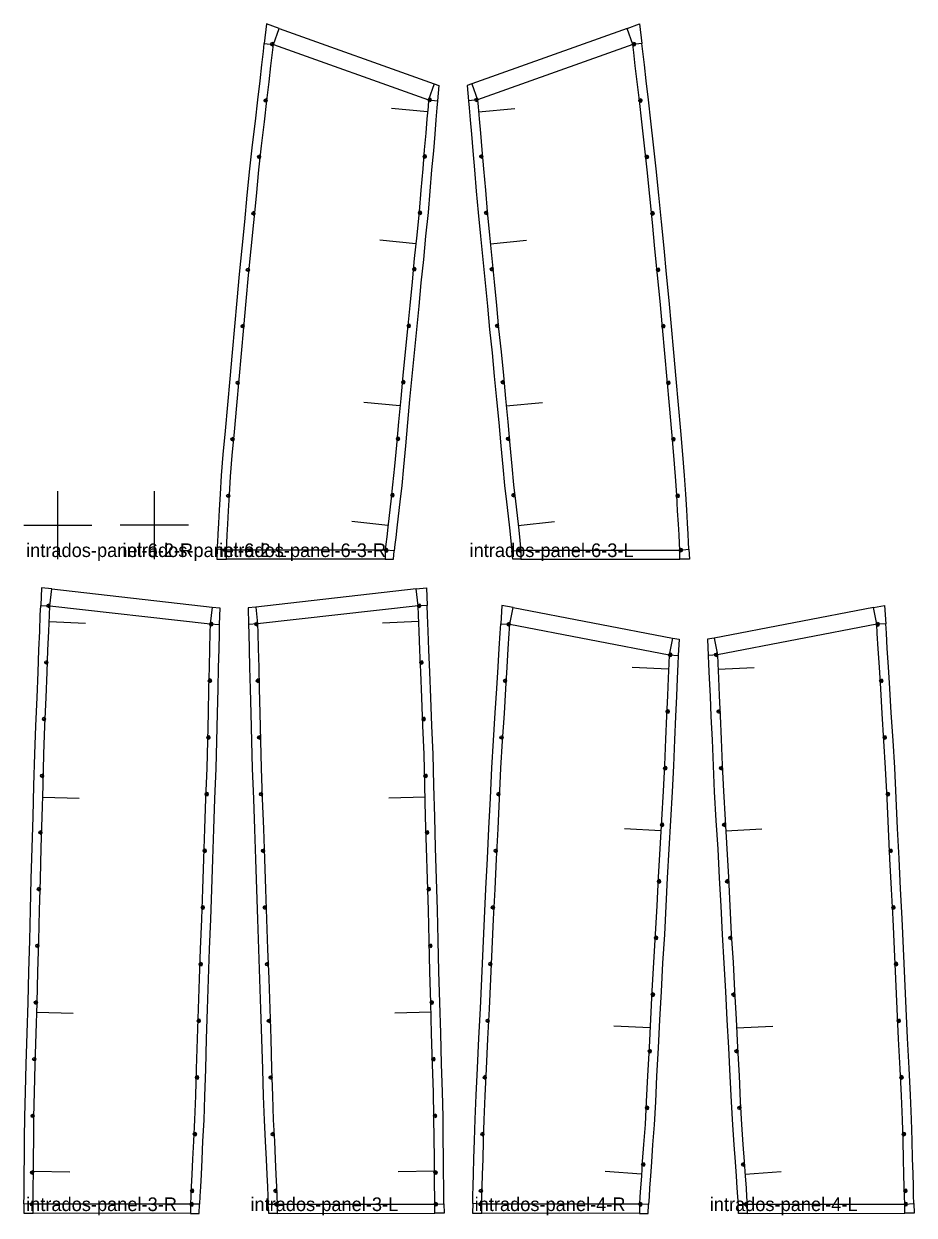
# Model space of a CAD drawing. Header units: millimetres. Extents: x 0 to 1469, y 0 to 3646.
# Drawn here: x 0 to 784, y 2596 to 3646 of the extents above; entities that cross this region are included whole.
import ezdxf

# ---------------------------------------------------------------- set-up
doc = ezdxf.new("R2010")
doc.units = ezdxf.units.MM
for name, color, linetype in [('CUT', 1, 'CONTINUOUS'), ('MARK', 5, 'CONTINUOUS'), ('SEAM', 3, 'CONTINUOUS'), ('TEXT', 7, 'CONTINUOUS')]:
    doc.layers.add(name, color=color, linetype=linetype)

msp = doc.modelspace()

# ---------------------------------------------------------------- linework, layer by layer
at = {"layer": 'CUT', "color": 1}
for points in [[(224.89, 3642.2), (213.87, 3646.2), (211.87, 3628.8)], [(531.51, 3642.2), (542.53, 3646.2), (544.53, 3628.8)], [(170.472, 3182.912), (170.807, 3189.08), (171.2, 3196.34), (171.717, 3205.87), (172.425, 3217.65), (173.263, 3231.68), (174.231, 3247.97), (175.706, 3266.5), (177.586, 3287.3), (179.664, 3310.3), (181.73, 3333.3), (183.79, 3356.3), (185.83, 3379.3), (187.87, 3402.4), (190.11, 3425.4), (192.37, 3448.5), (194.64, 3471.7), (196.9, 3495), (199.16, 3518.3), (201.54, 3539.4), (203.99, 3560.5), (206.16, 3579.3), (208.07, 3595.8), (209.7, 3610), (211.06, 3621.7), (211.87, 3628.8), (219.84, 3628.1), (224.89, 3642.2), (361.6, 3593.4), (356.6, 3579.2), (364.5, 3578.3), (364, 3572), (363.1, 3561.5), (362, 3548.9), (360.8, 3534.2), (359.3, 3517.5), (357.8, 3498.6), (356.2, 3479.9), (354, 3459.1), (352, 3438.4), (349.9, 3417.8), (348, 3397.2), (346, 3376.6), (343.9, 3356.1), (341.9, 3335.6), (339.9, 3315.1), (338, 3294.6), (336.2, 3274.05), (334.5, 3255.54), (332.9, 3239.07), (331.2, 3224.65), (329.8, 3212.25), (328.6, 3201.86), (327.7, 3193.48), (327, 3187.14), (326.4, 3181.713), (318.4, 3182.105), (318.4, 3174.105), (178.433, 3174.206), (178.438, 3182.206), (170.472, 3182.912), (170, 3174.212), (178.433, 3174.206)], [(585.928, 3182.912), (585.593, 3189.08), (585.2, 3196.34), (584.683, 3205.87), (583.975, 3217.65), (583.137, 3231.68), (582.169, 3247.97), (580.694, 3266.5), (578.814, 3287.3), (576.736, 3310.3), (574.67, 3333.3), (572.61, 3356.3), (570.57, 3379.3), (568.53, 3402.4), (566.29, 3425.4), (564.03, 3448.5), (561.76, 3471.7), (559.5, 3495), (557.24, 3518.3), (554.86, 3539.4), (552.41, 3560.5), (550.24, 3579.3), (548.33, 3595.8), (546.7, 3610), (545.34, 3621.7), (544.53, 3628.8), (536.56, 3628.1), (531.51, 3642.2), (394.8, 3593.4), (399.8, 3579.2), (391.9, 3578.3), (392.4, 3572), (393.3, 3561.5), (394.4, 3548.9), (395.6, 3534.2), (397.1, 3517.5), (398.6, 3498.6), (400.2, 3479.9), (402.4, 3459.1), (404.4, 3438.4), (406.5, 3417.8), (408.4, 3397.2), (410.4, 3376.6), (412.5, 3356.1), (414.5, 3335.6), (416.5, 3315.1), (418.4, 3294.6), (420.2, 3274.05), (421.9, 3255.54), (423.5, 3239.07), (425.2, 3224.65), (426.6, 3212.25), (427.8, 3201.86), (428.7, 3193.48), (429.4, 3187.14), (430, 3181.713), (438, 3182.105), (438, 3174.105), (577.967, 3174.206), (577.962, 3182.206), (585.928, 3182.912), (586.4, 3174.212), (577.967, 3174.206)], [(361.6, 3593.4), (365.7, 3591.9), (364.5, 3578.3)], [(394.8, 3593.4), (390.7, 3591.9), (391.9, 3578.3)], [(211.62, 3578.6), (214.62, 3578.6), (214.18, 3579.6), (213.12, 3580.1), (213.12, 3577.1), (212.06, 3577.5), (211.62, 3578.6), (212.06, 3579.6), (213.12, 3580.1)], [(213.12, 3577.1), (214.18, 3577.5), (214.62, 3578.6)], [(544.78, 3578.6), (541.78, 3578.6), (542.22, 3579.6), (543.28, 3580.1), (543.28, 3577.1), (544.34, 3577.5), (544.78, 3578.6), (544.34, 3579.6), (543.28, 3580.1)], [(543.28, 3577.1), (542.22, 3577.5), (541.78, 3578.6)], [(205.89, 3528.9), (208.89, 3528.9), (208.45, 3529.9), (207.39, 3530.4), (207.39, 3527.4), (206.33, 3527.8), (205.89, 3528.9), (206.33, 3529.9), (207.39, 3530.4)], [(351.8, 3529.3), (354.8, 3529.3), (354.4, 3530.4), (353.3, 3530.8), (353.3, 3527.8), (352.3, 3528.3), (351.8, 3529.3), (352.3, 3530.4), (353.3, 3530.8)], [(353.3, 3527.8), (354.4, 3528.3), (354.8, 3529.3)], [(404.6, 3529.3), (401.6, 3529.3), (402, 3530.4), (403.1, 3530.8), (403.1, 3527.8), (404.1, 3528.3), (404.6, 3529.3), (404.1, 3530.4), (403.1, 3530.8)], [(403.1, 3527.8), (402, 3528.3), (401.6, 3529.3)], [(550.51, 3528.9), (547.51, 3528.9), (547.95, 3529.9), (549.01, 3530.4), (549.01, 3527.4), (550.07, 3527.8), (550.51, 3528.9), (550.07, 3529.9), (549.01, 3530.4)], [(207.39, 3527.4), (208.45, 3527.8), (208.89, 3528.9)], [(549.01, 3527.4), (547.95, 3527.8), (547.51, 3528.9)], [(200.89, 3479.1), (203.89, 3479.1), (203.45, 3480.2), (202.39, 3480.6), (202.39, 3477.6), (201.33, 3478.1), (200.89, 3479.1), (201.33, 3480.2), (202.39, 3480.6)], [(202.39, 3477.6), (203.45, 3478.1), (203.89, 3479.1)], [(347.6, 3479.5), (350.6, 3479.5), (350.1, 3480.6), (349.1, 3481), (349.1, 3478), (348, 3478.4), (347.6, 3479.5), (348, 3480.6), (349.1, 3481)], [(349.1, 3478), (350.1, 3478.4), (350.6, 3479.5)], [(408.8, 3479.5), (405.8, 3479.5), (406.3, 3480.6), (407.3, 3481), (407.3, 3478), (408.4, 3478.4), (408.8, 3479.5), (408.4, 3480.6), (407.3, 3481)], [(407.3, 3478), (406.3, 3478.4), (405.8, 3479.5)], [(555.51, 3479.1), (552.51, 3479.1), (552.95, 3480.2), (554.01, 3480.6), (554.01, 3477.6), (555.07, 3478.1), (555.51, 3479.1), (555.07, 3480.2), (554.01, 3480.6)], [(554.01, 3477.6), (552.95, 3478.1), (552.51, 3479.1)], [(196.02, 3429.4), (199.02, 3429.4), (198.59, 3430.4), (197.52, 3430.9), (197.52, 3427.9), (196.46, 3428.3), (196.02, 3429.4), (196.46, 3430.4), (197.52, 3430.9)], [(197.52, 3427.9), (198.59, 3428.3), (199.02, 3429.4)], [(342.6, 3429.8), (345.6, 3429.8), (345.1, 3430.8), (344.1, 3431.3), (344.1, 3428.3), (343, 3428.7), (342.6, 3429.8), (343, 3430.8), (344.1, 3431.3)], [(344.1, 3428.3), (345.1, 3428.7), (345.6, 3429.8)], [(413.8, 3429.8), (410.8, 3429.8), (411.3, 3430.8), (412.3, 3431.3), (412.3, 3428.3), (413.4, 3428.7), (413.8, 3429.8), (413.4, 3430.8), (412.3, 3431.3)], [(412.3, 3428.3), (411.3, 3428.7), (410.8, 3429.8)], [(560.38, 3429.4), (557.38, 3429.4), (557.81, 3430.4), (558.88, 3430.9), (558.88, 3427.9), (559.94, 3428.3), (560.38, 3429.4), (559.94, 3430.4), (558.88, 3430.9)], [(558.88, 3427.9), (557.81, 3428.3), (557.38, 3429.4)], [(191.38, 3379.6), (194.38, 3379.6), (193.94, 3380.6), (192.88, 3381.1), (192.88, 3378.1), (191.82, 3378.5), (191.38, 3379.6), (191.82, 3380.6), (192.88, 3381.1)], [(192.88, 3378.1), (193.94, 3378.5), (194.38, 3379.6)], [(337.8, 3380), (340.8, 3380), (340.4, 3381), (339.3, 3381.5), (339.3, 3378.5), (338.3, 3378.9), (337.8, 3380), (338.3, 3381), (339.3, 3381.5)], [(339.3, 3378.5), (340.4, 3378.9), (340.8, 3380)], [(418.6, 3380), (415.6, 3380), (416, 3381), (417.1, 3381.5), (417.1, 3378.5), (418.1, 3378.9), (418.6, 3380), (418.1, 3381), (417.1, 3381.5)], [(417.1, 3378.5), (416, 3378.9), (415.6, 3380)], [(565.02, 3379.6), (562.02, 3379.6), (562.46, 3380.6), (563.52, 3381.1), (563.52, 3378.1), (564.58, 3378.5), (565.02, 3379.6), (564.58, 3380.6), (563.52, 3381.1)], [(563.52, 3378.1), (562.46, 3378.5), (562.02, 3379.6)], [(186.94, 3329.8), (189.94, 3329.8), (189.5, 3330.8), (188.44, 3331.3), (188.44, 3328.3), (187.38, 3328.7), (186.94, 3329.8), (187.38, 3330.8), (188.44, 3331.3)], [(188.44, 3328.3), (189.5, 3328.7), (189.94, 3329.8)], [(332.9, 3330.2), (335.9, 3330.2), (335.4, 3331.3), (334.4, 3331.7), (334.4, 3328.7), (333.3, 3329.2), (332.9, 3330.2), (333.3, 3331.3), (334.4, 3331.7)], [(334.4, 3328.7), (335.4, 3329.2), (335.9, 3330.2)], [(423.5, 3330.2), (420.5, 3330.2), (421, 3331.3), (422, 3331.7), (422, 3328.7), (423.1, 3329.2), (423.5, 3330.2), (423.1, 3331.3), (422, 3331.7)], [(422, 3328.7), (421, 3329.2), (420.5, 3330.2)], [(569.46, 3329.8), (566.46, 3329.8), (566.9, 3330.8), (567.96, 3331.3), (567.96, 3328.3), (569.02, 3328.7), (569.46, 3329.8), (569.02, 3330.8), (567.96, 3331.3)], [(567.96, 3328.3), (566.9, 3328.7), (566.46, 3329.8)], [(182.45, 3280), (185.45, 3280), (185.01, 3281), (183.95, 3281.5), (183.95, 3278.5), (182.89, 3278.9), (182.45, 3280), (182.89, 3281), (183.95, 3281.5)], [(183.95, 3278.5), (185.01, 3278.9), (185.45, 3280)], [(328.2, 3280.4), (331.2, 3280.4), (330.8, 3281.5), (329.7, 3281.9), (329.7, 3278.9), (328.7, 3279.4), (328.2, 3280.4), (328.7, 3281.5), (329.7, 3281.9)], [(329.7, 3278.9), (330.8, 3279.4), (331.2, 3280.4)], [(428.2, 3280.4), (425.2, 3280.4), (425.6, 3281.5), (426.7, 3281.9), (426.7, 3278.9), (427.7, 3279.4), (428.2, 3280.4), (427.7, 3281.5), (426.7, 3281.9)], [(426.7, 3278.9), (425.6, 3279.4), (425.2, 3280.4)], [(573.95, 3280), (570.95, 3280), (571.39, 3281), (572.45, 3281.5), (572.45, 3278.5), (573.51, 3278.9), (573.95, 3280), (573.51, 3281), (572.45, 3281.5)], [(572.45, 3278.5), (571.39, 3278.9), (570.95, 3280)], [(178.675, 3230.08), (181.67, 3230.08), (181.24, 3231.14), (180.17, 3231.58), (180.17, 3228.58), (179.114, 3229.02), (178.675, 3230.08), (179.114, 3231.14), (180.17, 3231.58)], [(180.17, 3228.58), (181.24, 3229.02), (181.67, 3230.08)], [(323.4, 3230.66), (326.4, 3230.66), (325.9, 3231.72), (324.9, 3232.16), (324.9, 3229.16), (323.8, 3229.6), (323.4, 3230.66), (323.8, 3231.72), (324.9, 3232.16)], [(324.9, 3229.16), (325.9, 3229.6), (326.4, 3230.66)], [(433, 3230.66), (430, 3230.66), (430.5, 3231.72), (431.5, 3232.16), (431.5, 3229.16), (432.6, 3229.6), (433, 3230.66), (432.6, 3231.72), (431.5, 3232.16)], [(431.5, 3229.16), (430.5, 3229.6), (430, 3230.66)], [(577.725, 3230.08), (574.73, 3230.08), (575.16, 3231.14), (576.23, 3231.58), (576.23, 3228.58), (577.286, 3229.02), (577.725, 3230.08), (577.286, 3231.14), (576.23, 3231.58)], [(576.23, 3228.58), (575.16, 3229.02), (574.73, 3230.08)], [(318.4, 3174.105), (325.7, 3174.1), (326.4, 3181.713)], [(438, 3174.105), (430.7, 3174.1), (430, 3181.713)], [(0.112, 2605.912), (0.209, 2613.2), (0.298, 2621.73), (0.391, 2632.96), (0.547, 2646.84), (0.7, 2663.39), (0.845, 2682.61), (1.356, 2704.5), (2.124, 2729.1), (2.938, 2756.3), (3.71, 2783.5), (4.443, 2810.7), (5.134, 2837.9), (5.785, 2865.1), (6.596, 2892.4), (7.407, 2919.8), (8.181, 2947.2), (8.923, 2974.7), (9.636, 3002.4), (10.6, 3027.3), (11.61, 3052.3), (12.51, 3074.6), (13.28, 3094.2), (13.95, 3110.9), (14.5, 3124.9), (14.83, 3133.3), (22.83, 3133.2), (24.52, 3148.1), (165.9, 3132), (164.2, 3117.1), (172.2, 3116.7), (172, 3108.6), (171.7, 3095), (171.3, 3078.7), (170.8, 3059.8), (170.3, 3038.1), (169.7, 3013.9), (169.1, 2989.7), (168, 2962.9), (167.1, 2936.2), (166.1, 2909.6), (165.3, 2883.1), (164.4, 2856.7), (163.4, 2830.3), (162.5, 2803.9), (161.6, 2777.5), (160.7, 2751.2), (159.9, 2724.7), (159.2, 2700.9), (158.5, 2679.73), (157.5, 2661.12), (156.7, 2645.1), (156.1, 2631.66), (155.5, 2620.8), (155.2, 2612.55), (154.9, 2605.489), (146.9, 2605.501), (146.9, 2597.501), (8.101, 2597.523), (8.102, 2605.523), (0.112, 2605.912), (0, 2597.524), (8.101, 2597.523)], [(24.52, 3148.1), (15.45, 3149.1), (14.83, 3133.3)], [(370.088, 2605.912), (369.991, 2613.2), (369.902, 2621.73), (369.809, 2632.96), (369.653, 2646.84), (369.5, 2663.39), (369.355, 2682.61), (368.844, 2704.5), (368.076, 2729.1), (367.262, 2756.3), (366.49, 2783.5), (365.757, 2810.7), (365.066, 2837.9), (364.415, 2865.1), (363.604, 2892.4), (362.793, 2919.8), (362.019, 2947.2), (361.277, 2974.7), (360.564, 3002.4), (359.6, 3027.3), (358.59, 3052.3), (357.69, 3074.6), (356.92, 3094.2), (356.25, 3110.9), (355.7, 3124.9), (355.37, 3133.3), (347.37, 3133.2), (345.68, 3148.1), (204.3, 3132), (206, 3117.1), (198, 3116.7), (198.2, 3108.6), (198.5, 3095), (198.9, 3078.7), (199.4, 3059.8), (199.9, 3038.1), (200.5, 3013.9), (201.1, 2989.7), (202.2, 2962.9), (203.1, 2936.2), (204.1, 2909.6), (204.9, 2883.1), (205.8, 2856.7), (206.8, 2830.3), (207.7, 2803.9), (208.6, 2777.5), (209.5, 2751.2), (210.3, 2724.7), (211, 2700.9), (211.7, 2679.73), (212.7, 2661.12), (213.5, 2645.1), (214.1, 2631.66), (214.7, 2620.8), (215, 2612.55), (215.3, 2605.489), (223.3, 2605.501), (223.3, 2597.501), (362.099, 2597.523), (362.098, 2605.523), (370.088, 2605.912), (370.2, 2597.524), (362.099, 2597.523)], [(345.68, 3148.1), (354.75, 3149.1), (355.37, 3133.3)], [(165.9, 3132), (172.6, 3131.2), (172.2, 3116.7)], [(204.3, 3132), (197.6, 3131.2), (198, 3116.7)], [(395.454, 2606.057), (395.664, 2613.12), (395.893, 2621.4), (396.174, 2632.28), (396.568, 2645.75), (397.011, 2661.79), (397.498, 2680.43), (398.402, 2701.6), (399.617, 2725.4), (400.931, 2751.8), (402.208, 2778.2), (403.449, 2804.5), (404.653, 2830.9), (405.82, 2857.3), (407.16, 2883.7), (408.5, 2910.2), (409.81, 2936.8), (411.09, 2963.5), (412.36, 2990.3), (413.82, 3014.4), (415.34, 3038.7), (416.68, 3060.3), (417.86, 3079.2), (418.86, 3095.4), (419.7, 3109), (420.2, 3117.1), (428.19, 3116.8), (431, 3131.5), (571.5, 3104.7), (568.6, 3090), (576.6, 3089.4), (576.3, 3081.7), (575.7, 3068.9), (575, 3053.5), (574.2, 3035.5), (573.3, 3015), (572.3, 2992), (571.3, 2969.1), (569.8, 2943.8), (568.3, 2918.5), (566.9, 2893.3), (565.6, 2868.2), (564.3, 2843.2), (562.8, 2818.2), (561.4, 2793.2), (560.1, 2768.2), (558.8, 2743.3), (557.5, 2718.3), (556.4, 2695.71), (555.3, 2675.63), (554, 2658.01), (552.9, 2642.85), (552.1, 2630.13), (551.3, 2619.85), (550.8, 2612.04), (550.4, 2605.355), (542.4, 2605.502), (542.4, 2597.502), (403.434, 2597.536), (403.436, 2605.536), (395.454, 2606.057), (395.2, 2597.538), (403.434, 2597.536)], [(431, 3131.5), (421.21, 3133.4), (420.2, 3117.1)], [(784.146, 2606.057), (783.936, 2613.12), (783.707, 2621.4), (783.426, 2632.28), (783.032, 2645.75), (782.589, 2661.79), (782.102, 2680.43), (781.198, 2701.6), (779.983, 2725.4), (778.669, 2751.8), (777.392, 2778.2), (776.151, 2804.5), (774.947, 2830.9), (773.78, 2857.3), (772.44, 2883.7), (771.1, 2910.2), (769.79, 2936.8), (768.51, 2963.5), (767.24, 2990.3), (765.78, 3014.4), (764.26, 3038.7), (762.92, 3060.3), (761.74, 3079.2), (760.74, 3095.4), (759.9, 3109), (759.4, 3117.1), (751.41, 3116.8), (748.6, 3131.5), (608.1, 3104.7), (611, 3090), (603, 3089.4), (603.3, 3081.7), (603.9, 3068.9), (604.6, 3053.5), (605.4, 3035.5), (606.3, 3015), (607.3, 2992), (608.3, 2969.1), (609.8, 2943.8), (611.3, 2918.5), (612.7, 2893.3), (614, 2868.2), (615.3, 2843.2), (616.8, 2818.2), (618.2, 2793.2), (619.5, 2768.2), (620.8, 2743.3), (622.1, 2718.3), (623.2, 2695.71), (624.3, 2675.63), (625.6, 2658.01), (626.7, 2642.85), (627.5, 2630.13), (628.3, 2619.85), (628.8, 2612.04), (629.2, 2605.355), (637.2, 2605.502), (637.2, 2597.502), (776.166, 2597.536), (776.164, 2605.536), (784.146, 2606.057), (784.4, 2597.538), (776.166, 2597.536)], [(748.6, 3131.5), (758.39, 3133.4), (759.4, 3117.1)], [(571.5, 3104.7), (577.3, 3103.6), (576.6, 3089.4)], [(608.1, 3104.7), (602.3, 3103.6), (603, 3089.4)], [(18.35, 3083.2), (21.35, 3083.2), (20.91, 3084.3), (19.85, 3084.7), (19.85, 3081.7), (18.79, 3082.2), (18.35, 3083.2), (18.79, 3084.3), (19.85, 3084.7)], [(19.85, 3081.7), (20.91, 3082.2), (21.35, 3083.2)], [(351.85, 3083.2), (348.85, 3083.2), (349.29, 3084.3), (350.35, 3084.7), (350.35, 3081.7), (351.41, 3082.2), (351.85, 3083.2), (351.41, 3084.3), (350.35, 3084.7)], [(350.35, 3081.7), (349.29, 3082.2), (348.85, 3083.2)], [(162.5, 3067.1), (165.5, 3067.1), (165, 3068.1), (164, 3068.6), (164, 3065.6), (162.9, 3066), (162.5, 3067.1), (162.9, 3068.1), (164, 3068.6)], [(164, 3065.6), (165, 3066), (165.5, 3067.1)], [(207.7, 3067.1), (204.7, 3067.1), (205.2, 3068.1), (206.2, 3068.6), (206.2, 3065.6), (207.3, 3066), (207.7, 3067.1), (207.3, 3068.1), (206.2, 3068.6)], [(206.2, 3065.6), (205.2, 3066), (204.7, 3067.1)], [(422.61, 3066.9), (425.61, 3066.9), (425.17, 3068), (424.11, 3068.4), (424.11, 3065.4), (423.05, 3065.9), (422.61, 3066.9), (423.05, 3068), (424.11, 3068.4)], [(756.99, 3066.9), (753.99, 3066.9), (754.43, 3068), (755.49, 3068.4), (755.49, 3065.4), (756.55, 3065.9), (756.99, 3066.9), (756.55, 3068), (755.49, 3068.4)], [(424.11, 3065.4), (425.17, 3065.9), (425.61, 3066.9)], [(755.49, 3065.4), (754.43, 3065.9), (753.99, 3066.9)], [(565.9, 3040), (568.9, 3040), (568.5, 3041.1), (567.4, 3041.5), (567.4, 3038.5), (566.3, 3038.9), (565.9, 3040), (566.3, 3041.1), (567.4, 3041.5)], [(567.4, 3038.5), (568.5, 3038.9), (568.9, 3040)], [(613.7, 3040), (610.7, 3040), (611.1, 3041.1), (612.2, 3041.5), (612.2, 3038.5), (613.3, 3038.9), (613.7, 3040), (613.3, 3041.1), (612.2, 3041.5)], [(612.2, 3038.5), (611.1, 3038.9), (610.7, 3040)], [(16.34, 3033.3), (19.34, 3033.3), (18.9, 3034.3), (17.84, 3034.8), (17.84, 3031.8), (16.78, 3032.2), (16.34, 3033.3), (16.78, 3034.3), (17.84, 3034.8)], [(17.84, 3031.8), (18.9, 3032.2), (19.34, 3033.3)], [(353.86, 3033.3), (350.86, 3033.3), (351.3, 3034.3), (352.36, 3034.8), (352.36, 3031.8), (353.42, 3032.2), (353.86, 3033.3), (353.42, 3034.3), (352.36, 3034.8)], [(352.36, 3031.8), (351.3, 3032.2), (350.86, 3033.3)], [(161.3, 3017.1), (164.3, 3017.1), (163.8, 3018.1), (162.8, 3018.6), (162.8, 3015.6), (161.7, 3016), (161.3, 3017.1), (161.7, 3018.1), (162.8, 3018.6)], [(162.8, 3015.6), (163.8, 3016), (164.3, 3017.1)], [(208.9, 3017.1), (205.9, 3017.1), (206.4, 3018.1), (207.4, 3018.6), (207.4, 3015.6), (208.5, 3016), (208.9, 3017.1), (208.5, 3018.1), (207.4, 3018.6)], [(207.4, 3015.6), (206.4, 3016), (205.9, 3017.1)], [(419.49, 3017), (422.49, 3017), (422.05, 3018.1), (420.99, 3018.5), (420.99, 3015.5), (419.93, 3016), (419.49, 3017), (419.93, 3018.1), (420.99, 3018.5)], [(420.99, 3015.5), (422.05, 3016), (422.49, 3017)], [(760.11, 3017), (757.11, 3017), (757.55, 3018.1), (758.61, 3018.5), (758.61, 3015.5), (759.67, 3016), (760.11, 3017), (759.67, 3018.1), (758.61, 3018.5)], [(758.61, 3015.5), (757.55, 3016), (757.11, 3017)], [(14.65, 2983.3), (17.65, 2983.3), (17.21, 2984.4), (16.15, 2984.8), (16.15, 2981.8), (15.09, 2982.2), (14.65, 2983.3), (15.09, 2984.4), (16.15, 2984.8)], [(16.15, 2981.8), (17.21, 2982.2), (17.65, 2983.3)], [(355.55, 2983.3), (352.55, 2983.3), (352.99, 2984.4), (354.05, 2984.8), (354.05, 2981.8), (355.11, 2982.2), (355.55, 2983.3), (355.11, 2984.4), (354.05, 2984.8)], [(354.05, 2981.8), (352.99, 2982.2), (352.55, 2983.3)], [(563.7, 2990), (566.7, 2990), (566.3, 2991.1), (565.2, 2991.5), (565.2, 2988.5), (564.1, 2989), (563.7, 2990), (564.1, 2991.1), (565.2, 2991.5)], [(565.2, 2988.5), (566.3, 2989), (566.7, 2990)], [(615.9, 2990), (612.9, 2990), (613.3, 2991.1), (614.4, 2991.5), (614.4, 2988.5), (615.5, 2989), (615.9, 2990), (615.5, 2991.1), (614.4, 2991.5)], [(614.4, 2988.5), (613.3, 2989), (612.9, 2990)], [(159.7, 2967.1), (162.7, 2967.1), (162.3, 2968.1), (161.2, 2968.6), (161.2, 2965.6), (160.1, 2966), (159.7, 2967.1), (160.1, 2968.1), (161.2, 2968.6)], [(161.2, 2965.6), (162.3, 2966), (162.7, 2967.1)], [(210.5, 2967.1), (207.5, 2967.1), (207.9, 2968.1), (209, 2968.6), (209, 2965.6), (210.1, 2966), (210.5, 2967.1), (210.1, 2968.1), (209, 2968.6)], [(209, 2965.6), (207.9, 2966), (207.5, 2967.1)], [(416.77, 2967.1), (419.77, 2967.1), (419.33, 2968.2), (418.27, 2968.6), (418.27, 2965.6), (417.21, 2966), (416.77, 2967.1), (417.21, 2968.2), (418.27, 2968.6)], [(418.27, 2965.6), (419.33, 2966), (419.77, 2967.1)], [(762.83, 2967.1), (759.83, 2967.1), (760.27, 2968.2), (761.33, 2968.6), (761.33, 2965.6), (762.39, 2966), (762.83, 2967.1), (762.39, 2968.2), (761.33, 2968.6)], [(761.33, 2965.6), (760.27, 2966), (759.83, 2967.1)], [(561, 2940.1), (564, 2940.1), (563.6, 2941.2), (562.5, 2941.6), (562.5, 2938.6), (561.5, 2939), (561, 2940.1), (561.5, 2941.2), (562.5, 2941.6)], [(618.6, 2940.1), (615.6, 2940.1), (616, 2941.2), (617.1, 2941.6), (617.1, 2938.6), (618.1, 2939), (618.6, 2940.1), (618.1, 2941.2), (617.1, 2941.6)], [(13.29, 2933.3), (16.29, 2933.3), (15.85, 2934.4), (14.79, 2934.8), (14.79, 2931.8), (13.73, 2932.3), (13.29, 2933.3), (13.73, 2934.4), (14.79, 2934.8)], [(14.79, 2931.8), (15.85, 2932.3), (16.29, 2933.3)], [(356.91, 2933.3), (353.91, 2933.3), (354.35, 2934.4), (355.41, 2934.8), (355.41, 2931.8), (356.47, 2932.3), (356.91, 2933.3), (356.47, 2934.4), (355.41, 2934.8)], [(355.41, 2931.8), (354.35, 2932.3), (353.91, 2933.3)], [(562.5, 2938.6), (563.6, 2939), (564, 2940.1)], [(617.1, 2938.6), (616, 2939), (615.6, 2940.1)], [(157.9, 2917.1), (160.9, 2917.1), (160.5, 2918.2), (159.4, 2918.6), (159.4, 2915.6), (158.3, 2916.1), (157.9, 2917.1), (158.3, 2918.2), (159.4, 2918.6)], [(159.4, 2915.6), (160.5, 2916.1), (160.9, 2917.1)], [(212.3, 2917.1), (209.3, 2917.1), (209.7, 2918.2), (210.8, 2918.6), (210.8, 2915.6), (211.9, 2916.1), (212.3, 2917.1), (211.9, 2918.2), (210.8, 2918.6)], [(210.8, 2915.6), (209.7, 2916.1), (209.3, 2917.1)], [(414.35, 2917.2), (417.35, 2917.2), (416.91, 2918.2), (415.85, 2918.7), (415.85, 2915.7), (414.79, 2916.1), (414.35, 2917.2), (414.79, 2918.2), (415.85, 2918.7)], [(415.85, 2915.7), (416.91, 2916.1), (417.35, 2917.2)], [(765.25, 2917.2), (762.25, 2917.2), (762.69, 2918.2), (763.75, 2918.7), (763.75, 2915.7), (764.81, 2916.1), (765.25, 2917.2), (764.81, 2918.2), (763.75, 2918.7)], [(763.75, 2915.7), (762.69, 2916.1), (762.25, 2917.2)], [(558.3, 2890.2), (561.3, 2890.2), (560.8, 2891.2), (559.8, 2891.7), (559.8, 2888.7), (558.7, 2889.1), (558.3, 2890.2), (558.7, 2891.2), (559.8, 2891.7)], [(559.8, 2888.7), (560.8, 2889.1), (561.3, 2890.2)], [(621.3, 2890.2), (618.3, 2890.2), (618.8, 2891.2), (619.8, 2891.7), (619.8, 2888.7), (620.9, 2889.1), (621.3, 2890.2), (620.9, 2891.2), (619.8, 2891.7)], [(619.8, 2888.7), (618.8, 2889.1), (618.3, 2890.2)], [(11.83, 2883.3), (14.83, 2883.3), (14.39, 2884.4), (13.33, 2884.8), (13.33, 2881.8), (12.27, 2882.3), (11.83, 2883.3), (12.27, 2884.4), (13.33, 2884.8)], [(13.33, 2881.8), (14.39, 2882.3), (14.83, 2883.3)], [(358.37, 2883.3), (355.37, 2883.3), (355.81, 2884.4), (356.87, 2884.8), (356.87, 2881.8), (357.93, 2882.3), (358.37, 2883.3), (357.93, 2884.4), (356.87, 2884.8)], [(356.87, 2881.8), (355.81, 2882.3), (355.37, 2883.3)], [(156.3, 2867.1), (159.3, 2867.1), (158.8, 2868.2), (157.8, 2868.6), (157.8, 2865.6), (156.7, 2866.1), (156.3, 2867.1), (156.7, 2868.2), (157.8, 2868.6)], [(213.9, 2867.1), (210.9, 2867.1), (211.4, 2868.2), (212.4, 2868.6), (212.4, 2865.6), (213.5, 2866.1), (213.9, 2867.1), (213.5, 2868.2), (212.4, 2868.6)], [(411.83, 2867.2), (414.83, 2867.2), (414.39, 2868.3), (413.33, 2868.7), (413.33, 2865.7), (412.27, 2866.2), (411.83, 2867.2), (412.27, 2868.3), (413.33, 2868.7)], [(767.77, 2867.2), (764.77, 2867.2), (765.21, 2868.3), (766.27, 2868.7), (766.27, 2865.7), (767.33, 2866.2), (767.77, 2867.2), (767.33, 2868.3), (766.27, 2868.7)], [(157.8, 2865.6), (158.8, 2866.1), (159.3, 2867.1)], [(212.4, 2865.6), (211.4, 2866.1), (210.9, 2867.1)], [(413.33, 2865.7), (414.39, 2866.2), (414.83, 2867.2)], [(766.27, 2865.7), (765.21, 2866.2), (764.77, 2867.2)], [(555.6, 2840.3), (558.6, 2840.3), (558.2, 2841.3), (557.1, 2841.8), (557.1, 2838.8), (556, 2839.2), (555.6, 2840.3), (556, 2841.3), (557.1, 2841.8)], [(557.1, 2838.8), (558.2, 2839.2), (558.6, 2840.3)], [(624, 2840.3), (621, 2840.3), (621.4, 2841.3), (622.5, 2841.8), (622.5, 2838.8), (623.6, 2839.2), (624, 2840.3), (623.6, 2841.3), (622.5, 2841.8)], [(622.5, 2838.8), (621.4, 2839.2), (621, 2840.3)], [(10.52, 2833.4), (13.52, 2833.4), (13.08, 2834.4), (12.02, 2834.9), (12.02, 2831.9), (10.96, 2832.3), (10.52, 2833.4), (10.96, 2834.4), (12.02, 2834.9)], [(12.02, 2831.9), (13.08, 2832.3), (13.52, 2833.4)], [(359.68, 2833.4), (356.68, 2833.4), (357.12, 2834.4), (358.18, 2834.9), (358.18, 2831.9), (359.24, 2832.3), (359.68, 2833.4), (359.24, 2834.4), (358.18, 2834.9)], [(358.18, 2831.9), (357.12, 2832.3), (356.68, 2833.4)], [(154.4, 2817.2), (157.4, 2817.2), (157, 2818.2), (155.9, 2818.7), (155.9, 2815.7), (154.9, 2816.1), (154.4, 2817.2), (154.9, 2818.2), (155.9, 2818.7)], [(155.9, 2815.7), (157, 2816.1), (157.4, 2817.2)], [(215.8, 2817.2), (212.8, 2817.2), (213.2, 2818.2), (214.3, 2818.7), (214.3, 2815.7), (215.3, 2816.1), (215.8, 2817.2), (215.3, 2818.2), (214.3, 2818.7)], [(214.3, 2815.7), (213.2, 2816.1), (212.8, 2817.2)], [(409.54, 2817.3), (412.54, 2817.3), (412.1, 2818.3), (411.04, 2818.8), (411.04, 2815.8), (409.98, 2816.2), (409.54, 2817.3), (409.98, 2818.3), (411.04, 2818.8)], [(411.04, 2815.8), (412.1, 2816.2), (412.54, 2817.3)], [(770.06, 2817.3), (767.06, 2817.3), (767.5, 2818.3), (768.56, 2818.8), (768.56, 2815.8), (769.62, 2816.2), (770.06, 2817.3), (769.62, 2818.3), (768.56, 2818.8)], [(768.56, 2815.8), (767.5, 2816.2), (767.06, 2817.3)], [(9.209, 2783.4), (12.21, 2783.4), (11.77, 2784.4), (10.71, 2784.9), (10.71, 2781.9), (9.649, 2782.3), (9.209, 2783.4), (9.649, 2784.4), (10.71, 2784.9)], [(10.71, 2781.9), (11.77, 2782.3), (12.21, 2783.4)], [(360.991, 2783.4), (357.99, 2783.4), (358.43, 2784.4), (359.49, 2784.9), (359.49, 2781.9), (360.551, 2782.3), (360.991, 2783.4), (360.551, 2784.4), (359.49, 2784.9)], [(359.49, 2781.9), (358.43, 2782.3), (357.99, 2783.4)], [(552.8, 2790.3), (555.8, 2790.3), (555.3, 2791.4), (554.3, 2791.8), (554.3, 2788.8), (553.2, 2789.3), (552.8, 2790.3), (553.2, 2791.4), (554.3, 2791.8)], [(554.3, 2788.8), (555.3, 2789.3), (555.8, 2790.3)], [(626.8, 2790.3), (623.8, 2790.3), (624.3, 2791.4), (625.3, 2791.8), (625.3, 2788.8), (626.4, 2789.3), (626.8, 2790.3), (626.4, 2791.4), (625.3, 2791.8)], [(625.3, 2788.8), (624.3, 2789.3), (623.8, 2790.3)], [(152.7, 2767.2), (155.7, 2767.2), (155.3, 2768.3), (154.2, 2768.7), (154.2, 2765.7), (153.2, 2766.2), (152.7, 2767.2), (153.2, 2768.3), (154.2, 2768.7)], [(154.2, 2765.7), (155.3, 2766.2), (155.7, 2767.2)], [(217.5, 2767.2), (214.5, 2767.2), (214.9, 2768.3), (216, 2768.7), (216, 2765.7), (217, 2766.2), (217.5, 2767.2), (217, 2768.3), (216, 2768.7)], [(216, 2765.7), (214.9, 2766.2), (214.5, 2767.2)], [(407.19, 2767.3), (410.19, 2767.3), (409.75, 2768.4), (408.69, 2768.8), (408.69, 2765.8), (407.63, 2766.3), (407.19, 2767.3), (407.63, 2768.4), (408.69, 2768.8)], [(408.69, 2765.8), (409.75, 2766.3), (410.19, 2767.3)], [(772.41, 2767.3), (769.41, 2767.3), (769.85, 2768.4), (770.91, 2768.8), (770.91, 2765.8), (771.97, 2766.3), (772.41, 2767.3), (771.97, 2768.4), (770.91, 2768.8)], [(770.91, 2765.8), (769.85, 2766.3), (769.41, 2767.3)], [(550.1, 2740.4), (553.1, 2740.4), (552.7, 2741.5), (551.6, 2741.9), (551.6, 2738.9), (550.5, 2739.4), (550.1, 2740.4), (550.5, 2741.5), (551.6, 2741.9)], [(629.5, 2740.4), (626.5, 2740.4), (626.9, 2741.5), (628, 2741.9), (628, 2738.9), (629.1, 2739.4), (629.5, 2740.4), (629.1, 2741.5), (628, 2741.9)], [(7.757, 2733.4), (10.76, 2733.4), (10.32, 2734.5), (9.257, 2734.9), (9.257, 2731.9), (8.196, 2732.3), (7.757, 2733.4), (8.196, 2734.5), (9.257, 2734.9)], [(9.257, 2731.9), (10.32, 2732.3), (10.76, 2733.4)], [(362.443, 2733.4), (359.44, 2733.4), (359.88, 2734.5), (360.943, 2734.9), (360.943, 2731.9), (362.004, 2732.3), (362.443, 2733.4), (362.004, 2734.5), (360.943, 2734.9)], [(360.943, 2731.9), (359.88, 2732.3), (359.44, 2733.4)], [(551.6, 2738.9), (552.7, 2739.4), (553.1, 2740.4)], [(628, 2738.9), (626.9, 2739.4), (626.5, 2740.4)], [(151.2, 2717.2), (154.2, 2717.2), (153.8, 2718.3), (152.7, 2718.7), (152.7, 2715.7), (151.6, 2716.2), (151.2, 2717.2), (151.6, 2718.3), (152.7, 2718.7)], [(152.7, 2715.7), (153.8, 2716.2), (154.2, 2717.2)], [(219, 2717.2), (216, 2717.2), (216.4, 2718.3), (217.5, 2718.7), (217.5, 2715.7), (218.6, 2716.2), (219, 2717.2), (218.6, 2718.3), (217.5, 2718.7)], [(217.5, 2715.7), (216.4, 2716.2), (216, 2717.2)], [(404.716, 2717.4), (407.72, 2717.4), (407.28, 2718.5), (406.22, 2718.9), (406.22, 2715.9), (405.155, 2716.3), (404.716, 2717.4), (405.155, 2718.5), (406.22, 2718.9)], [(406.22, 2715.9), (407.28, 2716.3), (407.72, 2717.4)], [(774.884, 2717.4), (771.88, 2717.4), (772.32, 2718.5), (773.38, 2718.9), (773.38, 2715.9), (774.445, 2716.3), (774.884, 2717.4), (774.445, 2718.5), (773.38, 2718.9)], [(773.38, 2715.9), (772.32, 2716.3), (771.88, 2717.4)], [(547.6, 2690.47), (550.6, 2690.47), (550.2, 2691.53), (549.1, 2691.97), (549.1, 2688.97), (548, 2689.41), (547.6, 2690.47), (548, 2691.53), (549.1, 2691.97)], [(549.1, 2688.97), (550.2, 2689.41), (550.6, 2690.47)], [(632, 2690.47), (629, 2690.47), (629.4, 2691.53), (630.5, 2691.97), (630.5, 2688.97), (631.6, 2689.41), (632, 2690.47), (631.6, 2691.53), (630.5, 2691.97)], [(630.5, 2688.97), (629.4, 2689.41), (629, 2690.47)], [(6.365, 2683.41), (9.365, 2683.41), (8.925, 2684.47), (7.865, 2684.91), (7.865, 2681.91), (6.804, 2682.35), (6.365, 2683.41), (6.804, 2684.47), (7.865, 2684.91)], [(7.865, 2681.91), (8.925, 2682.35), (9.365, 2683.41)], [(363.835, 2683.41), (360.835, 2683.41), (361.275, 2684.47), (362.335, 2684.91), (362.335, 2681.91), (363.396, 2682.35), (363.835, 2683.41), (363.396, 2684.47), (362.335, 2684.91)], [(362.335, 2681.91), (361.275, 2682.35), (360.835, 2683.41)], [(149.3, 2667.25), (152.3, 2667.25), (151.9, 2668.31), (150.8, 2668.75), (150.8, 2665.75), (149.7, 2666.19), (149.3, 2667.25), (149.7, 2668.31), (150.8, 2668.75)], [(220.9, 2667.25), (217.9, 2667.25), (218.3, 2668.31), (219.4, 2668.75), (219.4, 2665.75), (220.5, 2666.19), (220.9, 2667.25), (220.5, 2668.31), (219.4, 2668.75)], [(402.656, 2667.41), (405.66, 2667.41), (405.22, 2668.47), (404.156, 2668.91), (404.156, 2665.91), (403.095, 2666.35), (402.656, 2667.41), (403.095, 2668.47), (404.156, 2668.91)], [(776.944, 2667.41), (773.94, 2667.41), (774.38, 2668.47), (775.444, 2668.91), (775.444, 2665.91), (776.505, 2666.35), (776.944, 2667.41), (776.505, 2668.47), (775.444, 2668.91)], [(150.8, 2665.75), (151.9, 2666.19), (152.3, 2667.25)], [(219.4, 2665.75), (218.3, 2666.19), (217.9, 2667.25)], [(404.156, 2665.91), (405.22, 2666.35), (405.66, 2667.41)], [(775.444, 2665.91), (774.38, 2666.35), (773.94, 2667.41)], [(544.3, 2640.57), (547.3, 2640.57), (546.8, 2641.63), (545.8, 2642.07), (545.8, 2639.07), (544.7, 2639.51), (544.3, 2640.57), (544.7, 2641.63), (545.8, 2642.07)], [(545.8, 2639.07), (546.8, 2639.51), (547.3, 2640.57)], [(635.3, 2640.57), (632.3, 2640.57), (632.8, 2641.63), (633.8, 2642.07), (633.8, 2639.07), (634.9, 2639.51), (635.3, 2640.57), (634.9, 2641.63), (633.8, 2642.07)], [(633.8, 2639.07), (632.8, 2639.51), (632.3, 2640.57)], [(5.892, 2633.4), (8.892, 2633.4), (8.453, 2634.46), (7.392, 2634.9), (7.392, 2631.9), (6.331, 2632.34), (5.892, 2633.4), (6.331, 2634.46), (7.392, 2634.9)], [(7.392, 2631.9), (8.453, 2632.34), (8.892, 2633.4)], [(364.308, 2633.4), (361.308, 2633.4), (361.747, 2634.46), (362.808, 2634.9), (362.808, 2631.9), (363.869, 2632.34), (364.308, 2633.4), (363.869, 2634.46), (362.808, 2634.9)], [(362.808, 2631.9), (361.747, 2632.34), (361.308, 2633.4)], [(146.9, 2617.32), (149.9, 2617.32), (149.4, 2618.38), (148.4, 2618.82), (148.4, 2615.82), (147.3, 2616.26), (146.9, 2617.32), (147.3, 2618.38), (148.4, 2618.82)], [(148.4, 2615.82), (149.4, 2616.26), (149.9, 2617.32)], [(223.3, 2617.32), (220.3, 2617.32), (220.8, 2618.38), (221.8, 2618.82), (221.8, 2615.82), (222.9, 2616.26), (223.3, 2617.32), (222.9, 2618.38), (221.8, 2618.82)], [(221.8, 2615.82), (220.8, 2616.26), (220.3, 2617.32)], [(401.28, 2617.43), (404.28, 2617.43), (403.841, 2618.49), (402.78, 2618.93), (402.78, 2615.93), (401.72, 2616.37), (401.28, 2617.43), (401.72, 2618.49), (402.78, 2618.93)], [(402.78, 2615.93), (403.841, 2616.37), (404.28, 2617.43)], [(778.32, 2617.43), (775.32, 2617.43), (775.759, 2618.49), (776.82, 2618.93), (776.82, 2615.93), (777.88, 2616.37), (778.32, 2617.43), (777.88, 2618.49), (776.82, 2618.93)], [(776.82, 2615.93), (775.759, 2616.37), (775.32, 2617.43)], [(146.9, 2597.501), (154.5, 2597.5), (154.9, 2605.489)], [(223.3, 2597.501), (215.7, 2597.5), (215.3, 2605.489)], [(542.4, 2597.502), (550, 2597.5), (550.4, 2605.355)], [(637.2, 2597.502), (629.6, 2597.5), (629.2, 2605.355)]]:
    msp.add_lwpolyline(points, dxfattribs=at)
at = {"layer": 'MARK', "color": 5}
for points in [[(217.35, 3628.2), (220.35, 3628.2), (219.91, 3629.3), (218.85, 3629.7), (218.85, 3626.7), (217.79, 3627.2), (217.35, 3628.2), (217.79, 3629.3), (218.85, 3629.7)], [(218.85, 3626.7), (219.91, 3627.2), (220.35, 3628.2)], [(539.05, 3628.2), (536.05, 3628.2), (536.49, 3629.3), (537.55, 3629.7), (537.55, 3626.7), (538.61, 3627.2), (539.05, 3628.2), (538.61, 3629.3), (537.55, 3629.7)], [(537.55, 3626.7), (536.49, 3627.2), (536.05, 3628.2)], [(355.7, 3568.7), (323.8, 3571.5)], [(356.1, 3579.1), (359.1, 3579.1), (358.6, 3580.2), (357.6, 3580.6), (357.6, 3577.6), (356.5, 3578.1), (356.1, 3579.1), (356.5, 3580.2), (357.6, 3580.6)], [(357.6, 3577.6), (358.6, 3578.1), (359.1, 3579.1)], [(400.3, 3579.1), (397.3, 3579.1), (397.8, 3580.2), (398.8, 3580.6), (398.8, 3577.6), (399.9, 3578.1), (400.3, 3579.1), (399.9, 3580.2), (398.8, 3580.6)], [(398.8, 3577.6), (397.8, 3578.1), (397.3, 3579.1)], [(400.7, 3568.7), (432.6, 3571.5)], [(345.3, 3452.2), (313.5, 3455.4)], [(411.1, 3452.2), (442.9, 3455.4)], [(331.4, 3309.4), (299.5, 3312.4)], [(425, 3309.4), (456.9, 3312.4)], [(30, 3174.1), (30, 3234.1)], [(115, 3174.1), (115, 3234.1)], [(0, 3204.1), (60, 3204.1)], [(145, 3204.1), (85, 3204.1)], [(320.8, 3203.79), (289, 3207.32)], [(435.6, 3203.79), (467.4, 3207.32)], [(175.94, 3182.26), (178.94, 3182.26), (178.5, 3183.32), (177.44, 3183.76), (177.44, 3180.76), (176.379, 3181.199), (175.94, 3182.26), (176.379, 3183.32), (177.44, 3183.76)], [(317.9, 3182.004), (320.9, 3182.004), (320.5, 3183.065), (319.4, 3183.504), (319.4, 3180.504), (318.4, 3180.944), (317.9, 3182.004), (318.4, 3183.065), (319.4, 3183.504)], [(438.5, 3182.004), (435.5, 3182.004), (435.9, 3183.065), (437, 3183.504), (437, 3180.504), (438, 3180.944), (438.5, 3182.004), (438, 3183.065), (437, 3183.504)], [(580.46, 3182.26), (577.46, 3182.26), (577.9, 3183.32), (578.96, 3183.76), (578.96, 3180.76), (580.021, 3181.199), (580.46, 3182.26), (580.021, 3183.32), (578.96, 3183.76)], [(177.44, 3180.76), (178.5, 3181.199), (178.94, 3182.26)], [(319.4, 3180.504), (320.5, 3180.944), (320.9, 3182.004)], [(437, 3180.504), (435.9, 3180.944), (435.5, 3182.004)], [(578.96, 3180.76), (577.9, 3181.199), (577.46, 3182.26)], [(20.33, 3133.2), (23.33, 3133.2), (22.89, 3134.3), (21.83, 3134.7), (21.83, 3131.7), (20.77, 3132.1), (20.33, 3133.2), (20.77, 3134.3), (21.83, 3134.7)], [(21.83, 3131.7), (22.89, 3132.1), (23.33, 3133.2)], [(349.87, 3133.2), (346.87, 3133.2), (347.31, 3134.3), (348.37, 3134.7), (348.37, 3131.7), (349.43, 3132.1), (349.87, 3133.2), (349.43, 3134.3), (348.37, 3134.7)], [(348.37, 3131.7), (347.31, 3132.1), (346.87, 3133.2)], [(22.28, 3119.2), (54.25, 3117.9)], [(163.7, 3117), (166.7, 3117), (166.3, 3118.1), (165.2, 3118.5), (165.2, 3115.5), (164.2, 3116), (163.7, 3117), (164.2, 3118.1), (165.2, 3118.5)], [(165.2, 3115.5), (166.3, 3116), (166.7, 3117)], [(206.5, 3117), (203.5, 3117), (203.9, 3118.1), (205, 3118.5), (205, 3115.5), (206, 3116), (206.5, 3117), (206, 3118.1), (205, 3118.5)], [(205, 3115.5), (203.9, 3116), (203.5, 3117)], [(347.92, 3119.2), (315.95, 3117.9)], [(425.69, 3116.8), (428.69, 3116.8), (428.26, 3117.9), (427.19, 3118.3), (427.19, 3115.3), (426.13, 3115.8), (425.69, 3116.8), (426.13, 3117.9), (427.19, 3118.3)], [(427.19, 3115.3), (428.26, 3115.8), (428.69, 3116.8)], [(753.91, 3116.8), (750.91, 3116.8), (751.34, 3117.9), (752.41, 3118.3), (752.41, 3115.3), (753.47, 3115.8), (753.91, 3116.8), (753.47, 3117.9), (752.41, 3118.3)], [(752.41, 3115.3), (751.34, 3115.8), (750.91, 3116.8)], [(568.1, 3089.9), (571.1, 3089.9), (570.7, 3091), (569.6, 3091.4), (569.6, 3088.4), (568.6, 3088.9), (568.1, 3089.9), (568.6, 3091), (569.6, 3091.4)], [(569.6, 3088.4), (570.7, 3088.9), (571.1, 3089.9)], [(611.5, 3089.9), (608.5, 3089.9), (608.9, 3091), (610, 3091.4), (610, 3088.4), (611, 3088.9), (611.5, 3089.9), (611, 3091), (610, 3091.4)], [(610, 3088.4), (608.9, 3088.9), (608.5, 3089.9)], [(568.1, 3077.2), (536.1, 3078.6)], [(611.5, 3077.2), (643.5, 3078.6)], [(16.64, 2964.3), (48.63, 2963.4)], [(353.56, 2964.3), (321.57, 2963.4)], [(561.2, 2934.8), (529.3, 2936.6)], [(618.4, 2934.8), (650.3, 2936.6)], [(11.47, 2774.8), (43.45, 2773.9)], [(358.73, 2774.8), (326.75, 2773.9)], [(551.7, 2760.9), (519.7, 2762.5)], [(627.9, 2760.9), (659.9, 2762.5)], [(8.405, 2634.54), (40.4, 2634.18)], [(361.795, 2634.54), (329.8, 2634.18)], [(544.2, 2632.12), (512.3, 2634.27)], [(635.4, 2632.12), (667.3, 2634.27)], [(5.602, 2605.536), (8.602, 2605.536), (8.163, 2606.597), (7.102, 2607.036), (7.102, 2604.036), (6.042, 2604.475), (5.602, 2605.536), (6.042, 2606.597), (7.102, 2607.036)], [(7.102, 2604.036), (8.163, 2604.475), (8.602, 2605.536)], [(146.4, 2605.46), (149.4, 2605.46), (148.9, 2606.521), (147.9, 2606.96), (147.9, 2603.96), (146.8, 2604.4), (146.4, 2605.46), (146.8, 2606.521), (147.9, 2606.96)], [(147.9, 2603.96), (148.9, 2604.4), (149.4, 2605.46)], [(223.8, 2605.46), (220.8, 2605.46), (221.3, 2606.521), (222.3, 2606.96), (222.3, 2603.96), (223.4, 2604.4), (223.8, 2605.46), (223.4, 2606.521), (222.3, 2606.96)], [(222.3, 2603.96), (221.3, 2604.4), (220.8, 2605.46)], [(364.598, 2605.536), (361.598, 2605.536), (362.037, 2606.597), (363.098, 2607.036), (363.098, 2604.036), (364.158, 2604.475), (364.598, 2605.536), (364.158, 2606.597), (363.098, 2607.036)], [(363.098, 2604.036), (362.037, 2604.475), (361.598, 2605.536)], [(400.937, 2605.566), (403.937, 2605.566), (403.498, 2606.626), (402.437, 2607.066), (402.437, 2604.066), (401.376, 2604.505), (400.937, 2605.566), (401.376, 2606.626), (402.437, 2607.066)], [(402.437, 2604.066), (403.498, 2604.505), (403.937, 2605.566)], [(541.9, 2605.442), (544.9, 2605.442), (544.5, 2606.502), (543.4, 2606.942), (543.4, 2603.942), (542.4, 2604.381), (541.9, 2605.442), (542.4, 2606.502), (543.4, 2606.942)], [(543.4, 2603.942), (544.5, 2604.381), (544.9, 2605.442)], [(637.7, 2605.442), (634.7, 2605.442), (635.1, 2606.502), (636.2, 2606.942), (636.2, 2603.942), (637.2, 2604.381), (637.7, 2605.442), (637.2, 2606.502), (636.2, 2606.942)], [(636.2, 2603.942), (635.1, 2604.381), (634.7, 2605.442)], [(778.663, 2605.566), (775.663, 2605.566), (776.102, 2606.626), (777.163, 2607.066), (777.163, 2604.066), (778.224, 2604.505), (778.663, 2605.566), (778.224, 2606.626), (777.163, 2607.066)], [(777.163, 2604.066), (776.102, 2604.505), (775.663, 2605.566)]]:
    msp.add_lwpolyline(points, dxfattribs=at)
at = {"layer": 'SEAM', "color": 3}
for points in [[(178.438, 3182.206), (178.773, 3188.37), (179.165, 3195.62), (179.682, 3205.14), (180.39, 3216.91), (181.23, 3230.93), (182.19, 3247.21), (183.67, 3265.74), (185.55, 3286.5), (187.63, 3309.6), (189.69, 3332.6), (191.75, 3355.6), (193.8, 3378.6), (195.84, 3401.6), (198.07, 3424.7), (200.34, 3447.8), (202.6, 3471), (204.87, 3494.3), (207.13, 3517.6), (209.5, 3538.7), (211.95, 3559.8), (214.13, 3578.6), (216.04, 3595.1), (217.67, 3609.2), (219.03, 3621), (219.84, 3628.1), (356.6, 3579.2), (356.1, 3572.9), (355.1, 3562.4), (354.1, 3549.8), (352.8, 3535.1), (351.4, 3518.3), (349.8, 3499.5), (348.2, 3480.7), (346.1, 3460), (344, 3439.2), (342, 3418.6), (340, 3398), (338.1, 3377.4), (336, 3356.9), (333.9, 3336.3), (332, 3315.8), (330.1, 3295.3), (328.2, 3274.7), (326.6, 3256.18), (324.9, 3239.69), (323.2, 3225.24), (321.8, 3212.79), (320.6, 3202.36), (319.7, 3193.93), (319, 3187.54), (318.4, 3182.105)], [(577.962, 3182.206), (577.627, 3188.37), (577.235, 3195.62), (576.718, 3205.14), (576.01, 3216.91), (575.17, 3230.93), (574.21, 3247.21), (572.73, 3265.74), (570.85, 3286.5), (568.77, 3309.6), (566.71, 3332.6), (564.65, 3355.6), (562.6, 3378.6), (560.56, 3401.6), (558.33, 3424.7), (556.06, 3447.8), (553.8, 3471), (551.53, 3494.3), (549.27, 3517.6), (546.9, 3538.7), (544.45, 3559.8), (542.27, 3578.6), (540.36, 3595.1), (538.73, 3609.2), (537.37, 3621), (536.56, 3628.1), (399.8, 3579.2), (400.3, 3572.9), (401.3, 3562.4), (402.3, 3549.8), (403.6, 3535.1), (405, 3518.3), (406.6, 3499.5), (408.2, 3480.7), (410.3, 3460), (412.4, 3439.2), (414.4, 3418.6), (416.4, 3398), (418.3, 3377.4), (420.4, 3356.9), (422.5, 3336.3), (424.4, 3315.8), (426.3, 3295.3), (428.2, 3274.7), (429.8, 3256.18), (431.5, 3239.69), (433.2, 3225.24), (434.6, 3212.79), (435.8, 3202.36), (436.7, 3193.93), (437.4, 3187.54), (438, 3182.105)], [(8.102, 2605.523), (8.199, 2612.81), (8.289, 2621.37), (8.383, 2632.61), (8.54, 2646.51), (8.694, 2663.08), (8.839, 2682.31), (9.35, 2704.2), (10.12, 2728.8), (10.93, 2756), (11.71, 2783.2), (12.44, 2810.5), (13.13, 2837.7), (13.78, 2864.9), (14.59, 2892.2), (15.4, 2919.6), (16.18, 2947), (16.92, 2974.6), (17.63, 3002.2), (18.59, 3027.2), (19.61, 3052.2), (20.5, 3074.5), (21.28, 3094), (21.94, 3110.8), (22.5, 3124.8), (22.83, 3133.2), (164.2, 3117.1), (164, 3108.9), (163.7, 3095.4), (163.3, 3079.1), (162.8, 3060.1), (162.3, 3038.5), (161.7, 3014.2), (161.1, 2990), (160.1, 2963.2), (159.1, 2936.5), (158.2, 2909.9), (157.3, 2883.4), (156.4, 2856.9), (155.4, 2830.5), (154.5, 2804.1), (153.6, 2777.8), (152.7, 2751.4), (151.9, 2724.9), (151.2, 2701.1), (150.5, 2679.9), (149.5, 2661.27), (148.7, 2645.22), (148.1, 2631.75), (147.5, 2620.85), (147.2, 2612.56), (146.9, 2605.501)], [(362.098, 2605.523), (362.001, 2612.81), (361.911, 2621.37), (361.817, 2632.61), (361.66, 2646.51), (361.506, 2663.08), (361.361, 2682.31), (360.85, 2704.2), (360.08, 2728.8), (359.27, 2756), (358.49, 2783.2), (357.76, 2810.5), (357.07, 2837.7), (356.42, 2864.9), (355.61, 2892.2), (354.8, 2919.6), (354.02, 2947), (353.28, 2974.6), (352.57, 3002.2), (351.61, 3027.2), (350.59, 3052.2), (349.7, 3074.5), (348.92, 3094), (348.26, 3110.8), (347.7, 3124.8), (347.37, 3133.2), (206, 3117.1), (206.2, 3108.9), (206.5, 3095.4), (206.9, 3079.1), (207.4, 3060.1), (207.9, 3038.5), (208.5, 3014.2), (209.1, 2990), (210.1, 2963.2), (211.1, 2936.5), (212, 2909.9), (212.9, 2883.4), (213.8, 2856.9), (214.8, 2830.5), (215.7, 2804.1), (216.6, 2777.8), (217.5, 2751.4), (218.3, 2724.9), (219, 2701.1), (219.7, 2679.9), (220.7, 2661.27), (221.5, 2645.22), (222.1, 2631.75), (222.7, 2620.85), (223, 2612.56), (223.3, 2605.501)], [(403.436, 2605.536), (403.647, 2612.6), (403.876, 2620.89), (404.158, 2631.79), (404.554, 2645.27), (404.997, 2661.32), (405.48, 2679.97), (406.39, 2701.2), (407.61, 2725), (408.92, 2751.4), (410.2, 2777.8), (411.44, 2804.1), (412.64, 2830.5), (413.81, 2856.9), (415.15, 2883.4), (416.49, 2909.9), (417.8, 2936.5), (419.09, 2963.1), (420.35, 2989.9), (421.81, 3014.1), (423.33, 3038.3), (424.68, 3059.9), (425.85, 3078.9), (426.85, 3095.1), (427.69, 3108.7), (428.19, 3116.8), (568.6, 3090), (568.3, 3082.3), (567.7, 3069.4), (567, 3054), (566.2, 3036.1), (565.3, 3015.6), (564.3, 2992.6), (563.3, 2969.6), (561.8, 2944.3), (560.3, 2919), (558.9, 2893.8), (557.6, 2868.7), (556.3, 2843.6), (554.8, 2818.6), (553.4, 2793.6), (552.1, 2768.6), (550.8, 2743.6), (549.5, 2718.6), (548.4, 2696.04), (547.3, 2675.94), (546, 2658.31), (544.9, 2643.11), (544.1, 2630.36), (543.3, 2620.04), (542.8, 2612.19), (542.4, 2605.502)], [(776.164, 2605.536), (775.953, 2612.6), (775.724, 2620.89), (775.442, 2631.79), (775.046, 2645.27), (774.603, 2661.32), (774.12, 2679.97), (773.21, 2701.2), (771.99, 2725), (770.68, 2751.4), (769.4, 2777.8), (768.16, 2804.1), (766.96, 2830.5), (765.79, 2856.9), (764.45, 2883.4), (763.11, 2909.9), (761.8, 2936.5), (760.51, 2963.1), (759.25, 2989.9), (757.79, 3014.1), (756.27, 3038.3), (754.92, 3059.9), (753.75, 3078.9), (752.75, 3095.1), (751.91, 3108.7), (751.41, 3116.8), (611, 3090), (611.3, 3082.3), (611.9, 3069.4), (612.6, 3054), (613.4, 3036.1), (614.3, 3015.6), (615.3, 2992.6), (616.3, 2969.6), (617.8, 2944.3), (619.3, 2919), (620.7, 2893.8), (622, 2868.7), (623.3, 2843.6), (624.8, 2818.6), (626.2, 2793.6), (627.5, 2768.6), (628.8, 2743.6), (630.1, 2718.6), (631.2, 2696.04), (632.3, 2675.94), (633.6, 2658.31), (634.7, 2643.11), (635.5, 2630.36), (636.3, 2620.04), (636.8, 2612.19), (637.2, 2605.502)]]:
    msp.add_lwpolyline(points, close=True, dxfattribs=at)

# ---------------------------------------------------------------- texts
at = {"layer": 'TEXT', "color": 7}
for s, p in [('intrados-panel-6-2-R', (2, 3176.1)), ('intrados-panel-6-2-L', (87, 3176.1)), ('intrados-panel-6-3-R', (172, 3176.1)), ('intrados-panel-6-3-L', (392.7, 3176.1)), ('intrados-panel-3-R', (2, 2599.5)), ('intrados-panel-3-L', (199.6, 2599.5)), ('intrados-panel-4-R', (397.2, 2599.5)), ('intrados-panel-4-L', (604.3, 2599.5))]:
    msp.add_text(s, height=12, dxfattribs=at).set_placement(p)

doc.saveas('drawing.dxf')
